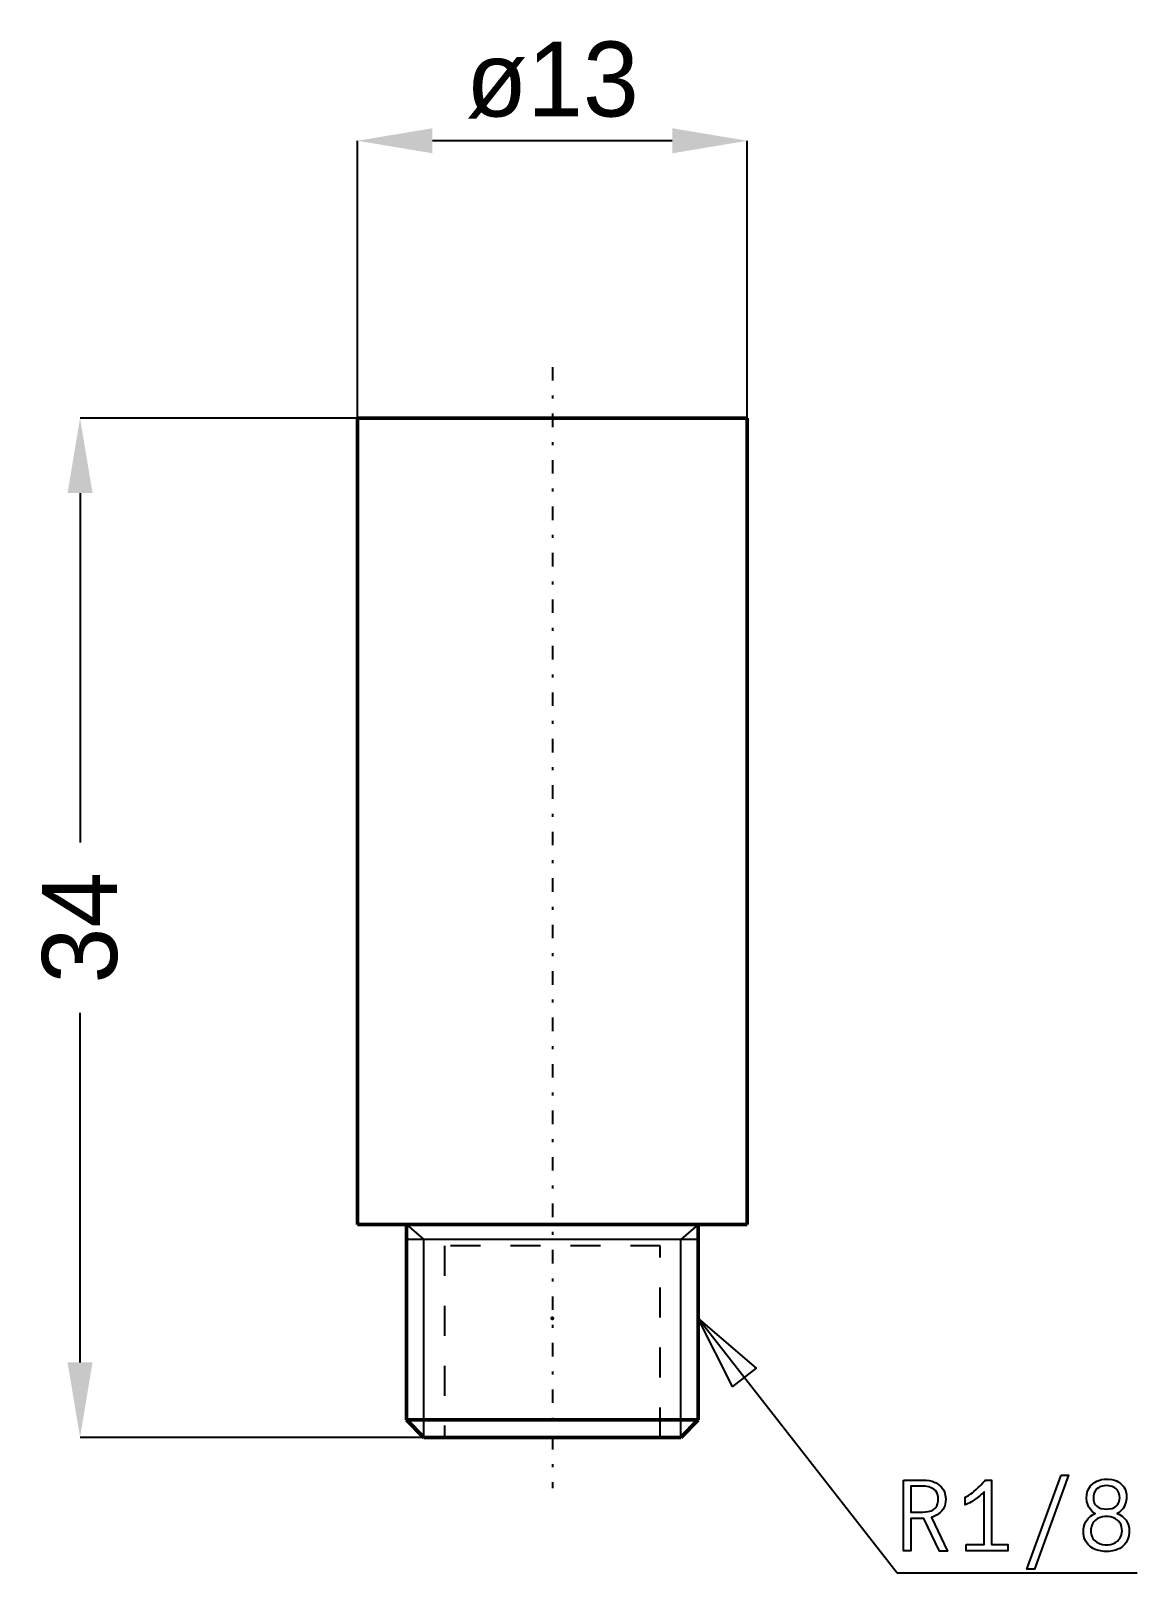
# Model space of a CAD drawing. Header units: millimetres. Extents: x -17.4 to 19.5, y -8.5 to 42.9.
import ezdxf

# ---------------------------------------------------------------- set-up
doc = ezdxf.new("R2010")
doc.units = ezdxf.units.MM
doc.linetypes.add('Center', pattern=[1.5, 0.45, -0.5, 0.05, -0.5])
doc.linetypes.add('Dashed', pattern=[2, 1, -1])
for name, color, linetype, lineweight in [('2d ConnectionPoints', 7, 'Continuous', 50), ('AM_0', 7, 'Continuous', 50), ('AM_5', 3, 'Continuous', 25), ('AM_7', 7, 'Center', 25), ('AM_9', 6, 'Dashed', 25)]:
    doc.layers.add(name, color=color, linetype=linetype, lineweight=lineweight)
doc.dimstyles.new('ISO-25', dxfattribs={"dimtxt": 2.5, "dimasz": 2.5, "dimexe": 1.25, "dimexo": 0.625, "dimtad": 1, "dimtxsty": 'Standard', "dimcen": 2.5, "dimadec": 0, "dimazin": 0, "dimtfac": 1, "dimtmove": 0, "dimatfit": 3, "dimfxl": 1, "dimarcsym": 0})

# ---------------------------------------------------------------- blocks, each defined once
blk = doc.blocks.new('*D1')
at = {"layer": 'AM_5', "color": 0, "lineweight": -2}
for p, q in [((-6.5, 27.03), (-6.5, 39.28)), ((4, 39.28), (-4, 39.28)), ((6.5, 27.03), (6.5, 39.28))]:
    blk.add_line(p, q, dxfattribs=at)
at = {"layer": 'AM_5', "color": 0}
for points in [[(-4, 39.697), (-4, 38.863), (-6.5, 39.28)], [(4, 38.863), (4, 39.697), (6.5, 39.28)]]:
    blk.add_solid(points, dxfattribs=at)
at = {"layer": 'Defpoints', "color": 0}
for p in [(-6.5, 39.28), (-6.5, 27.03), (6.5, 27.03)]:
    blk.add_point(p, dxfattribs=at)
at = {"layer": 'AM_5', "color": 0, "insert": (0, 41.306), "char_height": 2.5, "attachment_point": 5}
blk.add_mtext('ø13', dxfattribs=at)
blk = doc.blocks.new('*D2')
at = {"layer": 'AM_5', "color": 0, "lineweight": -2}
for p, q in [((0, 30.03), (-15.75, 30.03)), ((-15.75, 27.53), (-15.75, 15.873)), ((-15.75, -1.47), (-15.75, 10.187)), ((0, -3.97), (-15.75, -3.97))]:
    blk.add_line(p, q, dxfattribs=at)
at = {"layer": 'AM_5', "color": 0}
for points in [[(-15.333, 27.53), (-16.167, 27.53), (-15.75, 30.03)], [(-16.167, -1.47), (-15.333, -1.47), (-15.75, -3.97)]]:
    blk.add_solid(points, dxfattribs=at)
at = {"layer": 'Defpoints', "color": 0}
for p in [(-15.75, 30.03), (0, 30.03), (0, -3.97)]:
    blk.add_point(p, dxfattribs=at)
at = {"layer": 'AM_5', "color": 0, "insert": (-15.75, 13.03), "char_height": 2.5, "attachment_point": 5, "rotation": 90}
blk.add_mtext('34', dxfattribs=at)

msp = doc.modelspace()

# ---------------------------------------------------------------- linework, layer by layer
at = {"layer": '2d ConnectionPoints'}
msp.add_point((0, 0), dxfattribs=at)
at = {"layer": 'AM_0'}
for p, q in [((-6.5, 30.03), (-6.5, 3.13)), ((6.5, 30.03), (-6.5, 30.03)), ((6.5, 3.13), (6.5, 30.03)), ((6.5, 3.13), (-6.5, 3.13)), ((-4.864, 3.13), (-4.864, -3.389)), ((4.864, -3.389), (4.864, 3.13)), ((-4.864, -3.389), (-4.283, -3.97)), ((4.864, -3.389), (-4.864, -3.389)), ((4.283, -3.97), (4.864, -3.389)), ((4.283, -3.97), (-4.283, -3.97))]:
    msp.add_line(p, q, dxfattribs=at)
at = {"layer": 'AM_5'}
for p, q in [((-4.864, 3.13), (-4.283, 2.63)), ((4.864, 3.13), (4.283, 2.63)), ((4.864, 2.63), (-4.864, 2.63)), ((-4.283, -3.97), (-4.283, 2.63)), ((4.283, -3.97), (4.283, 2.63)), ((11.5, -8.5), (4.864, 0)), ((19.5, -8.5), (11.5, -8.5))]:
    msp.add_line(p, q, dxfattribs=at)
for points in [[(4.864, 0), (6.797, -1.663), (6.008, -2.278), (4.864, 0)], [(11.708, -5.394), (12.394, -5.394), (12.394, -5.394), (12.464, -5.396), (12.568, -5.411), (12.568, -5.411), (12.67, -5.437), (12.737, -5.462), (12.737, -5.462), (12.801, -5.492), (12.888, -5.549), (12.888, -5.549), (12.965, -5.62), (13.01, -5.674), (13.01, -5.674), (13.049, -5.734), (13.091, -5.836), (13.091, -5.836), (13.114, -5.95), (13.118, -6.034), (13.118, -6.034), (13.113, -6.126), (13.085, -6.251), (13.085, -6.251), (13.033, -6.361), (12.985, -6.425), (12.985, -6.425), (12.929, -6.482), (12.832, -6.554), (12.832, -6.554), (12.72, -6.61), (12.637, -6.639), (13.177, -7.766), (12.914, -7.766), (12.387, -6.678), (12.351, -6.678), (11.948, -6.678), (11.948, -7.75), (11.708, -7.75), (11.708, -5.394)], [(12.28, -6.466), (12.28, -6.466), (12.349, -6.465), (12.444, -6.459), (12.444, -6.459), (12.53, -6.447), (12.582, -6.436), (12.582, -6.436), (12.631, -6.422), (12.696, -6.39), (12.696, -6.39), (12.754, -6.346), (12.788, -6.311), (12.788, -6.311), (12.817, -6.269), (12.848, -6.193), (12.848, -6.193), (12.865, -6.101), (12.868, -6.031), (12.868, -6.031), (12.862, -5.941), (12.831, -5.827), (12.831, -5.827), (12.773, -5.74), (12.72, -5.695), (12.72, -5.695), (12.657, -5.66), (12.552, -5.623), (12.552, -5.623), (12.434, -5.602), (12.348, -5.598), (11.948, -5.598), (11.948, -6.466), (12.28, -6.466)], [(13.804, -7.542), (14.402, -7.542), (14.402, -5.784), (14.402, -5.784), (14.37, -5.816), (14.315, -5.867), (14.315, -5.867), (14.254, -5.919), (14.209, -5.956), (14.209, -5.956), (14.162, -5.992), (14.091, -6.044), (14.091, -6.044), (14.019, -6.092), (13.971, -6.122), (13.971, -6.122), (13.925, -6.149), (13.86, -6.182), (13.86, -6.182), (13.801, -6.205), (13.765, -6.216), (13.765, -5.969), (13.765, -5.969), (13.809, -5.948), (13.879, -5.908), (13.879, -5.908), (13.953, -5.858), (14.005, -5.819), (14.005, -5.819), (14.056, -5.777), (14.132, -5.712), (14.132, -5.712), (14.204, -5.645), (14.251, -5.598), (14.251, -5.598), (14.295, -5.553), (14.354, -5.489), (14.354, -5.489), (14.405, -5.43), (14.434, -5.394), (14.642, -5.394), (14.642, -7.542), (15.185, -7.542), (15.185, -7.75), (13.804, -7.75), (13.804, -7.542)], [(16.966, -5.231), (17.213, -5.231), (16.072, -8.367), (15.825, -8.367), (16.966, -5.231)], [(18.478, -7.776), (18.478, -7.776), (18.396, -7.773), (18.279, -7.759), (18.279, -7.759), (18.167, -7.732), (18.096, -7.707), (18.096, -7.707), (18.03, -7.676), (17.94, -7.618), (17.94, -7.618), (17.862, -7.545), (17.817, -7.488), (17.817, -7.488), (17.779, -7.425), (17.738, -7.319), (17.738, -7.319), (17.715, -7.198), (17.711, -7.11), (17.711, -7.11), (17.716, -7.025), (17.738, -6.907), (17.738, -6.907), (17.779, -6.801), (17.818, -6.736), (17.818, -6.736), (17.863, -6.677), (17.942, -6.601), (17.942, -6.601), (18.034, -6.54), (18.103, -6.508), (18.103, -6.508), (17.999, -6.438), (17.887, -6.3), (17.887, -6.3), (17.827, -6.122), (17.815, -5.982), (17.815, -5.982), (17.819, -5.903), (17.839, -5.795), (17.839, -5.795), (17.876, -5.698), (17.91, -5.639), (17.91, -5.639), (17.95, -5.586), (18.018, -5.517), (18.018, -5.517), (18.097, -5.461), (18.156, -5.43), (18.156, -5.43), (18.217, -5.405), (18.312, -5.379), (18.312, -5.379), (18.411, -5.364), (18.478, -5.361), (18.478, -5.361), (18.549, -5.364), (18.651, -5.377), (18.651, -5.377), (18.748, -5.402), (18.81, -5.425), (18.81, -5.425), (18.868, -5.454), (18.946, -5.507), (18.946, -5.507), (19.014, -5.572), (19.053, -5.622), (19.053, -5.622), (19.086, -5.678), (19.122, -5.77), (19.122, -5.77), (19.141, -5.874), (19.145, -5.949), (19.145, -5.949), (19.141, -6.024), (19.125, -6.128), (19.125, -6.128), (19.094, -6.225), (19.065, -6.285), (19.065, -6.285), (19.03, -6.34), (18.969, -6.413), (18.969, -6.413), (18.895, -6.474), (18.839, -6.507), (18.839, -6.507), (18.909, -6.541), (19.003, -6.603), (19.003, -6.603), (19.083, -6.677), (19.13, -6.734), (19.13, -6.734), (19.169, -6.796), (19.212, -6.896), (19.212, -6.896), (19.234, -7.004), (19.239, -7.08), (19.239, -7.08), (19.235, -7.174), (19.212, -7.301), (19.212, -7.301), (19.171, -7.413), (19.133, -7.479), (19.133, -7.479), (19.088, -7.538), (19.011, -7.613), (19.011, -7.613), (18.922, -7.674), (18.856, -7.705), (18.856, -7.705), (18.786, -7.731), (18.676, -7.758), (18.676, -7.758), (18.559, -7.773), (18.478, -7.776)], [(18.478, -6.364), (18.478, -6.364), (18.558, -6.36), (18.663, -6.339), (18.663, -6.339), (18.753, -6.3), (18.803, -6.265), (18.803, -6.265), (18.845, -6.222), (18.891, -6.147), (18.891, -6.147), (18.916, -6.058), (18.92, -5.992), (18.92, -5.992), (18.916, -5.918), (18.892, -5.82), (18.892, -5.82), (18.847, -5.736), (18.806, -5.689), (18.806, -5.689), (18.757, -5.65), (18.668, -5.608), (18.668, -5.608), (18.56, -5.585), (18.478, -5.581), (18.478, -5.581), (18.399, -5.585), (18.294, -5.608), (18.294, -5.608), (18.206, -5.651), (18.157, -5.691), (18.157, -5.691), (18.116, -5.739), (18.071, -5.823), (18.071, -5.823), (18.047, -5.923), (18.043, -5.998), (18.043, -5.998), (18.047, -6.064), (18.071, -6.152), (18.071, -6.152), (18.114, -6.225), (18.154, -6.267), (18.154, -6.267), (18.203, -6.302), (18.291, -6.34), (18.291, -6.34), (18.397, -6.36), (18.478, -6.364)], [(18.478, -7.552), (18.478, -7.552), (18.532, -7.55), (18.61, -7.539), (18.61, -7.539), (18.685, -7.518), (18.733, -7.5), (18.733, -7.5), (18.779, -7.477), (18.84, -7.434), (18.84, -7.434), (18.894, -7.382), (18.924, -7.342), (18.924, -7.342), (18.95, -7.298), (18.979, -7.225), (18.979, -7.225), (18.994, -7.143), (18.997, -7.084), (18.997, -7.084), (18.994, -7.023), (18.979, -6.94), (18.979, -6.94), (18.951, -6.866), (18.925, -6.821), (18.925, -6.821), (18.895, -6.781), (18.842, -6.728), (18.842, -6.728), (18.781, -6.685), (18.736, -6.662), (18.736, -6.662), (18.688, -6.643), (18.613, -6.622), (18.613, -6.622), (18.533, -6.611), (18.478, -6.609), (18.478, -6.609), (18.422, -6.611), (18.341, -6.623), (18.341, -6.623), (18.265, -6.645), (18.216, -6.665), (18.216, -6.665), (18.17, -6.69), (18.109, -6.734), (18.109, -6.734), (18.056, -6.788), (18.026, -6.829), (18.026, -6.829), (18, -6.874), (17.973, -6.949), (17.973, -6.949), (17.958, -7.031), (17.955, -7.09), (17.955, -7.09), (17.958, -7.148), (17.973, -7.228), (17.973, -7.228), (18.001, -7.3), (18.026, -7.344), (18.026, -7.344), (18.057, -7.383), (18.11, -7.435), (18.11, -7.435), (18.171, -7.477), (18.217, -7.5), (18.217, -7.5), (18.265, -7.518), (18.341, -7.539), (18.341, -7.539), (18.422, -7.55), (18.478, -7.552)]]:
    msp.add_lwpolyline(points, dxfattribs=at)
at = {"layer": 'AM_7'}
msp.add_line((0, 31.73), (0, -5.67), dxfattribs=at)
at = {"layer": 'AM_9'}
for p, q in [((-3.6, 2.42), (-3.6, -3.97)), ((3.6, 2.42), (-3.6, 2.42)), ((3.6, -3.97), (3.6, 2.42))]:
    msp.add_line(p, q, dxfattribs=at)

# ---------------------------------------------------------------- dimensions: what is measured, and where the dimension line sits
at = {"layer": 'AM_5'}
dim = msp.add_linear_dim(base=(-6.5, 39.28), p1=(6.5, 27.03), p2=(-6.5, 27.03), text='ø13', dimstyle='ISO-25', override={"dimtxt": 2.5, "dimasz": 2.5, "dimexe": 0, "dimexo": 0, "dimgap": 0.75}, dxfattribs=at)
dim.commit()
dim.dimension.update_dxf_attribs({"geometry": '*D1', "text_midpoint": (0, 39.28), "dimtype": 160})
dim = msp.add_linear_dim(base=(-15.75, 30.03), p1=(0, -3.97), p2=(0, 30.03), angle=90, text='34', dimstyle='ISO-25', override={"dimtxt": 2.5, "dimasz": 2.5, "dimexe": 0, "dimexo": 0, "dimgap": 0.75}, dxfattribs=at)
dim.commit()
dim.dimension.update_dxf_attribs({"geometry": '*D2', "text_midpoint": (-15.75, 13.03), "dimtype": 160, "text_rotation": 90})

doc.saveas('drawing.dxf')
